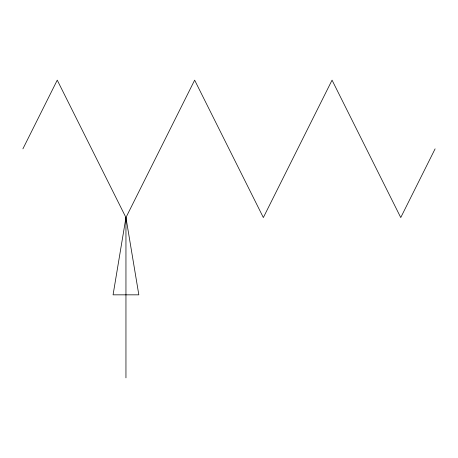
<?xml version="1.0" encoding="UTF-8"?>
<svg xmlns="http://www.w3.org/2000/svg" width="458" height="458" viewBox="0 0 458 458"><rect width="100%" height="100%" fill="white"/><g stroke="black" fill="none" stroke-linecap="round" stroke-linejoin="round"><path stroke-width="0.69" d="M435.1 148.85L400.75 217.55L332.05 80.15L263.35 217.55L194.65 80.15L125.95 217.55L113.069 294.837L138.831 294.837L125.95 217.55L57.25 80.15L22.9 148.85M125.95 217.55L125.95 377.85"/></g></svg>
